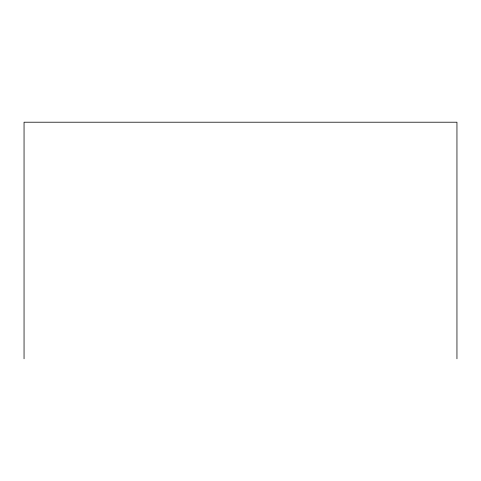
<?xml version="1.0" encoding="UTF-8"?>
<svg xmlns="http://www.w3.org/2000/svg" width="481" height="481" viewBox="0 0 481 481"><rect width="100%" height="100%" fill="white"/><g stroke="black" fill="none" stroke-linecap="round" stroke-linejoin="round"><path stroke-width="0.72" d="M456.95 358.79L456.95 122.21L24.05 122.21L24.05 358.79"/></g></svg>
